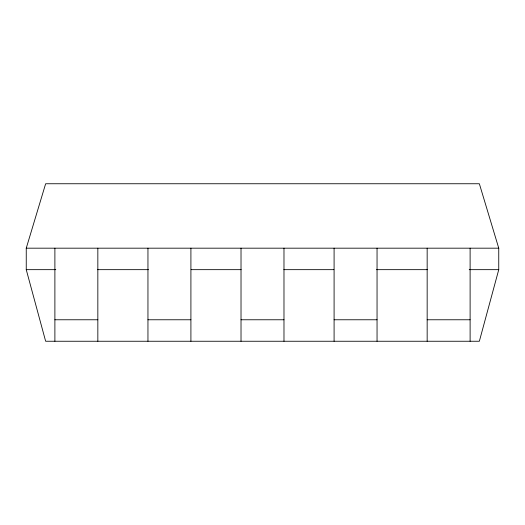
<?xml version="1.0" encoding="UTF-8"?>
<svg xmlns="http://www.w3.org/2000/svg" width="525" height="525" viewBox="0 0 525 525"><rect width="100%" height="100%" fill="white"/><g stroke="black" fill="none" stroke-linecap="round" stroke-linejoin="round"><path stroke-width="0.79" d="M498.75 269.66L479.358 341.25L45.642 341.25L26.25 269.66L26.25 248.181L45.642 183.75L479.358 183.75L498.75 248.181L498.75 269.66L469.219 269.66M26.25 248.181L498.75 248.181M26.25 269.66L55.781 269.66M97.617 269.66L148.477 269.66M191.133 269.66L241.172 269.66M283.828 269.66L333.867 269.66M376.523 269.66L427.383 269.66M54.889 319.771L97.84 319.771M147.952 319.771L190.91 319.771M241.021 319.771L283.979 319.771M334.09 319.771L377.048 319.771M427.16 319.771L470.111 319.771M470.111 248.181L470.111 341.25M427.16 248.181L427.16 341.25M377.048 248.181L377.048 341.25M334.09 248.181L334.09 341.25M283.979 248.181L283.979 341.25M241.021 248.181L241.021 341.25M190.91 248.181L190.91 341.25M147.952 248.181L147.952 341.25M97.84 248.181L97.84 341.25M54.889 248.181L54.889 341.25"/></g></svg>
